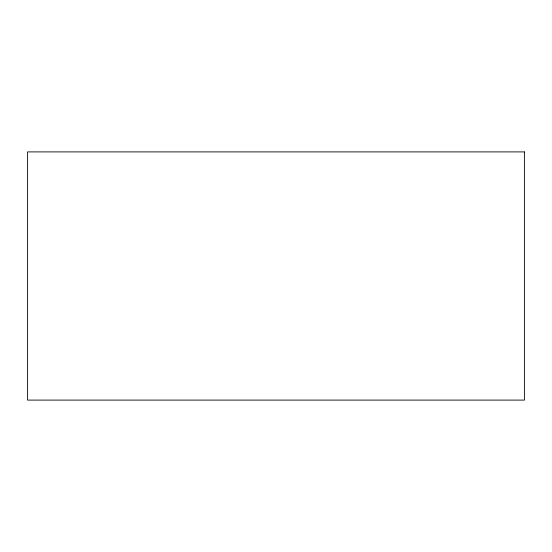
<?xml version="1.0" encoding="UTF-8"?>
<svg xmlns="http://www.w3.org/2000/svg" width="552" height="552" viewBox="0 0 552 552"><rect width="100%" height="100%" fill="white"/><g stroke="black" fill="none" stroke-linecap="round" stroke-linejoin="round"><path stroke-width="0.83" d="M524.4 151.903L27.6 151.903L27.6 400.096L524.4 400.096L524.4 151.903"/></g></svg>
